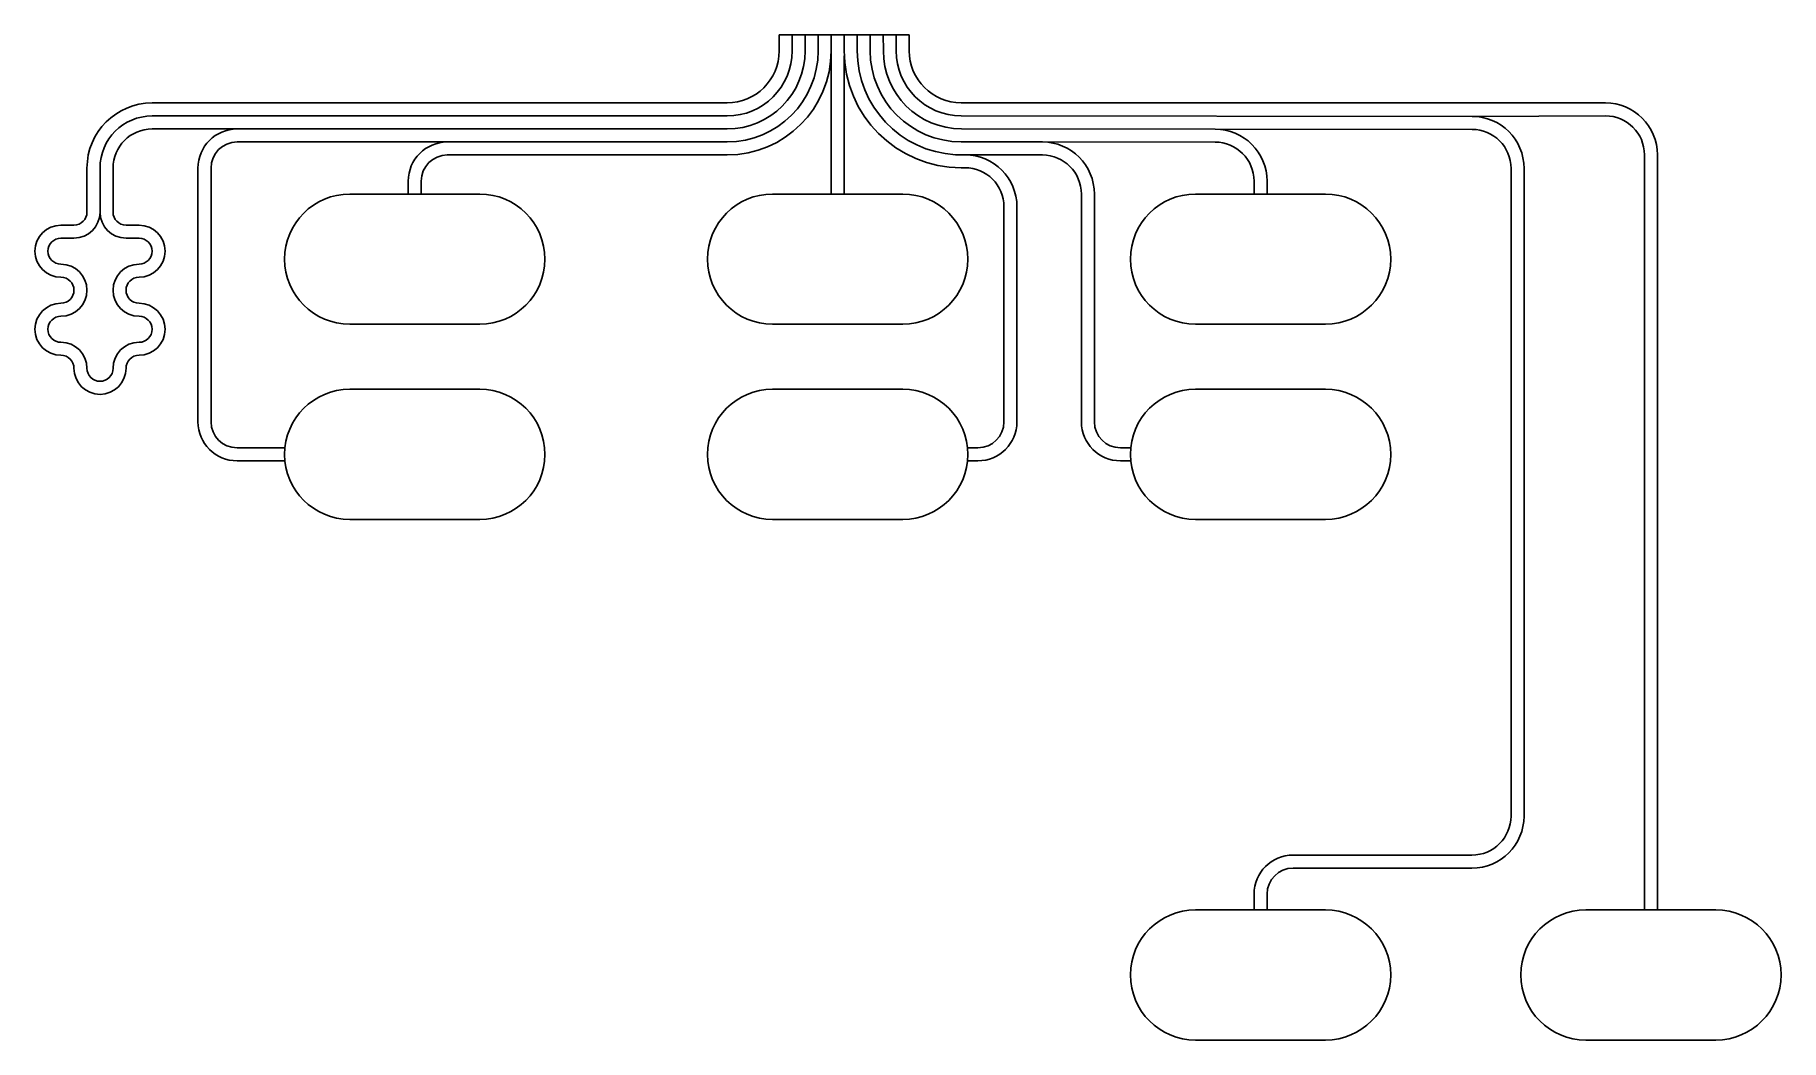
# Model space of a CAD drawing. Header units: millimetres. Extents: x 36 to 170, y 37 to 114.
import ezdxf

# ---------------------------------------------------------------- set-up
doc = ezdxf.new("R2010")
doc.units = ezdxf.units.MM
doc.header["$MEASUREMENT"] = 0

msp = doc.modelspace()

# ---------------------------------------------------------------- linework, layer by layer
for p, q in [((93.33, 114.22), (94.33, 114.22)), ((93.33, 114.22), (93.33, 113)), ((94.33, 114.22), (95.33, 114.22)), ((94.33, 113), (94.33, 114.22)), ((95.33, 114.22), (96.33, 114.22)), ((95.33, 114.22), (95.33, 113)), ((96.33, 114.22), (97.33, 114.22)), ((96.33, 113), (96.33, 114.22)), ((97.33, 114.22), (97.33, 113)), ((97.33, 114.22), (98.33, 114.22)), ((98.33, 114.22), (99.33, 114.22)), ((98.33, 114.22), (98.33, 113.02)), ((99.33, 114.22), (100.33, 114.22)), ((99.33, 114.22), (99.33, 113.01)), ((100.33, 114.22), (101.33, 114.22)), ((100.33, 114.22), (100.33, 113.01)), ((101.33, 114.22), (102.33, 114.22)), ((101.33, 114.22), (101.34, 113)), ((102.33, 114.22), (103.33, 114.22)), ((102.33, 114.22), (102.33, 113.01)), ((103.33, 114.22), (103.33, 113.01)), ((97.33, 113), (97.33, 102)), ((98.33, 112.61), (98.33, 102)), ((89.33, 109), (45.14, 109)), ((156.83, 109.01), (107.33, 109.01)), ((89.33, 108), (45.14, 108)), ((146.59, 107.97), (107.33, 108.01)), ((146.59, 107.97), (156.83, 108.01)), ((51.67, 107), (45.14, 107)), ((89.33, 107), (51.67, 107)), ((126.84, 106.99), (107.34, 107.01)), ((126.84, 106.99), (146.59, 106.97)), ((68.1, 106), (51.67, 106)), ((89.33, 106), (67.83, 106)), ((89.33, 105), (67.83, 105)), ((106.89, 105.02), (107.62, 105.02)), ((113.56, 106), (107.33, 106.01)), ((107.62, 105.02), (113.57, 105)), ((113.56, 106), (126.84, 105.99)), ((159.83, 47), (159.83, 105.01)), ((160.83, 47), (160.83, 105.01)), ((40.14, 100.61), (40.14, 104)), ((41.14, 100.61), (41.14, 104)), ((42.14, 104), (42.14, 100.61)), ((48.67, 104), (48.67, 84.5)), ((49.67, 104), (49.67, 84.5)), ((107.33, 104.02), (107.61, 104.02)), ((149.58, 103.97), (149.58, 54.21)), ((150.58, 103.97), (150.58, 54.21)), ((60.33, 102), (70.33, 102)), ((64.83, 102), (64.83, 103)), ((65.33, 102), (65.83, 102)), ((65.83, 102), (65.83, 103)), ((92.83, 102), (102.83, 102)), ((116.56, 84.5), (116.56, 102)), ((117.56, 84.5), (117.56, 102)), ((125.33, 102), (135.33, 102)), ((129.83, 102), (129.83, 102.99)), ((130.83, 102), (130.83, 102.99)), ((110.61, 84.5), (110.61, 101.02)), ((111.61, 84.5), (111.61, 101.02)), ((39.14, 99.61), (38.14, 99.61)), ((43.14, 99.61), (44.14, 99.61)), ((39.14, 98.61), (38.14, 98.61)), ((43.14, 98.61), (44.14, 98.61)), ((55.33, 97), (55.33, 97)), ((70.33, 92), (60.33, 92)), ((102.83, 92), (92.83, 92)), ((125.33, 92), (135.33, 92)), ((60.33, 87), (70.33, 87)), ((92.83, 87), (102.83, 87)), ((135.33, 87), (125.33, 87)), ((55.36, 82.5), (51.67, 82.5)), ((107.81, 82.5), (108.61, 82.5)), ((120.36, 82.5), (119.56, 82.5)), ((55.36, 81.5), (51.67, 81.5)), ((107.81, 81.5), (108.61, 81.5)), ((120.36, 81.5), (119.56, 81.5)), ((70.33, 77), (60.33, 77)), ((102.83, 77), (92.83, 77)), ((125.33, 77), (135.33, 77)), ((146.58, 51.21), (132.83, 51.21)), ((146.58, 50.21), (132.83, 50.21)), ((135.33, 47), (125.33, 47)), ((129.83, 47), (129.83, 48.21)), ((130.83, 47), (130.83, 48.21)), ((155.33, 47), (165.33, 47)), ((125.33, 37), (135.33, 37)), ((155.33, 37), (165.33, 37))]:
    msp.add_line(p, q)
for centre, radius, start, end in [((89.33, 113), 4, 270, 0), ((89.33, 113), 5, 270, 0), ((89.33, 113), 6, 270, 0), ((89.33, 113), 7, 270, 0), ((89.33, 113), 8, 270, 0), ((107.33, 113.02), 9, 180, 270), ((107.33, 113.01), 8, 180, 266.8154), ((107.33, 113.01), 7, 180, 270), ((107.34, 113.01), 6, 180.139, 270), ((107.33, 113.01), 5, 180, 270), ((107.33, 113.01), 4, 180, 270), ((45.14, 104), 5, 90, 180), ((156.83, 105.01), 4, 0, 90), ((45.14, 104), 4, 90, 180), ((146.58, 103.97), 4, 0, 89.9355), ((156.83, 105.01), 3, 0, 90), ((45.14, 104), 3, 90, 180), ((51.67, 104), 3, 90, 180), ((126.83, 102.99), 4, 0, 89.9405), ((146.58, 103.97), 3, 0, 89.9327), ((51.67, 104), 2, 90, 180), ((67.83, 103), 3, 90, 180), ((67.83, 103), 2, 90, 180), ((107.61, 101.02), 4, 0, 89.8559), ((113.56, 102), 4, 0, 89.9405), ((113.56, 102), 3, 0, 89.8012), ((126.83, 102.99), 3, 0, 89.9405), ((107.61, 101.02), 3, 0, 90), ((60.33, 97), 5, 90, 180), ((70.33, 97), 5, 0, 90), ((92.83, 97), 5, 90, 180), ((102.83, 97), 5, 0, 90), ((125.33, 97), 5, 90, 180), ((135.33, 97), 5, 0, 90), ((38.14, 97.61), 2, 90, 270), ((39.14, 100.61), 2, 270, 0), ((39.14, 100.61), 1, 270, 0), ((43.14, 100.61), 2, 180, 270), ((43.14, 100.61), 1, 180, 270), ((44.14, 97.61), 2, 270, 90), ((38.14, 97.61), 1, 90, 270), ((44.14, 97.61), 1, 270, 90), ((60.33, 97), 5, 180, 270), ((70.33, 97), 5, 270, 0), ((92.83, 97), 5, 180, 270), ((102.83, 97), 5, 270, 0), ((125.33, 97), 5, 180, 270), ((135.33, 97), 5, 270, 0), ((38.14, 94.61), 2, 270, 90), ((38.14, 94.61), 1, 270, 90), ((44.14, 94.61), 2, 90, 270), ((44.14, 94.61), 1, 90, 270), ((38.14, 91.61), 2, 90, 270), ((38.14, 91.61), 1, 90, 270), ((44.14, 91.61), 2, 270, 90), ((44.14, 91.61), 1, 270, 90), ((38.14, 88.61), 2, 0, 90), ((44.14, 88.61), 2, 90, 180), ((38.14, 88.61), 1, 0, 90), ((41.14, 88.61), 2, 180, 0), ((41.14, 88.61), 1, 180, 0), ((44.14, 88.61), 1, 90, 180), ((60.33, 82), 5, 90, 180), ((70.33, 82), 5, 0, 90), ((92.83, 82), 5, 90, 180), ((102.83, 82), 5, 0, 90), ((125.33, 82), 5, 90, 180), ((135.33, 82), 5, 0, 90), ((51.67, 84.5), 3, 180, 270), ((51.67, 84.5), 2, 180, 270), ((108.61, 84.5), 2, 270, 0), ((108.61, 84.5), 3, 270, 0), ((119.56, 84.5), 3, 180, 270), ((119.56, 84.5), 2, 180, 270), ((60.33, 82), 5, 180, 270), ((70.33, 82), 5, 270, 0), ((92.83, 82), 5, 180, 270), ((102.83, 82), 5, 270, 0), ((125.33, 82), 5, 180, 270), ((135.33, 82), 5, 270, 0), ((146.58, 54.21), 3, 270, 0), ((146.58, 54.21), 4, 270, 0), ((132.83, 48.21), 3, 90, 180), ((132.83, 48.21), 2, 90, 180), ((125.33, 42), 5, 90, 180), ((135.33, 42), 5, 0, 90), ((155.33, 42), 5, 90, 180), ((165.33, 42), 5, 0, 90), ((125.33, 42), 5, 180, 270), ((135.33, 42), 5, 270, 0), ((155.33, 42), 5, 180, 270), ((165.33, 42), 5, 270, 0)]:
    msp.add_arc(centre, radius, start, end)

doc.saveas('drawing.dxf')
